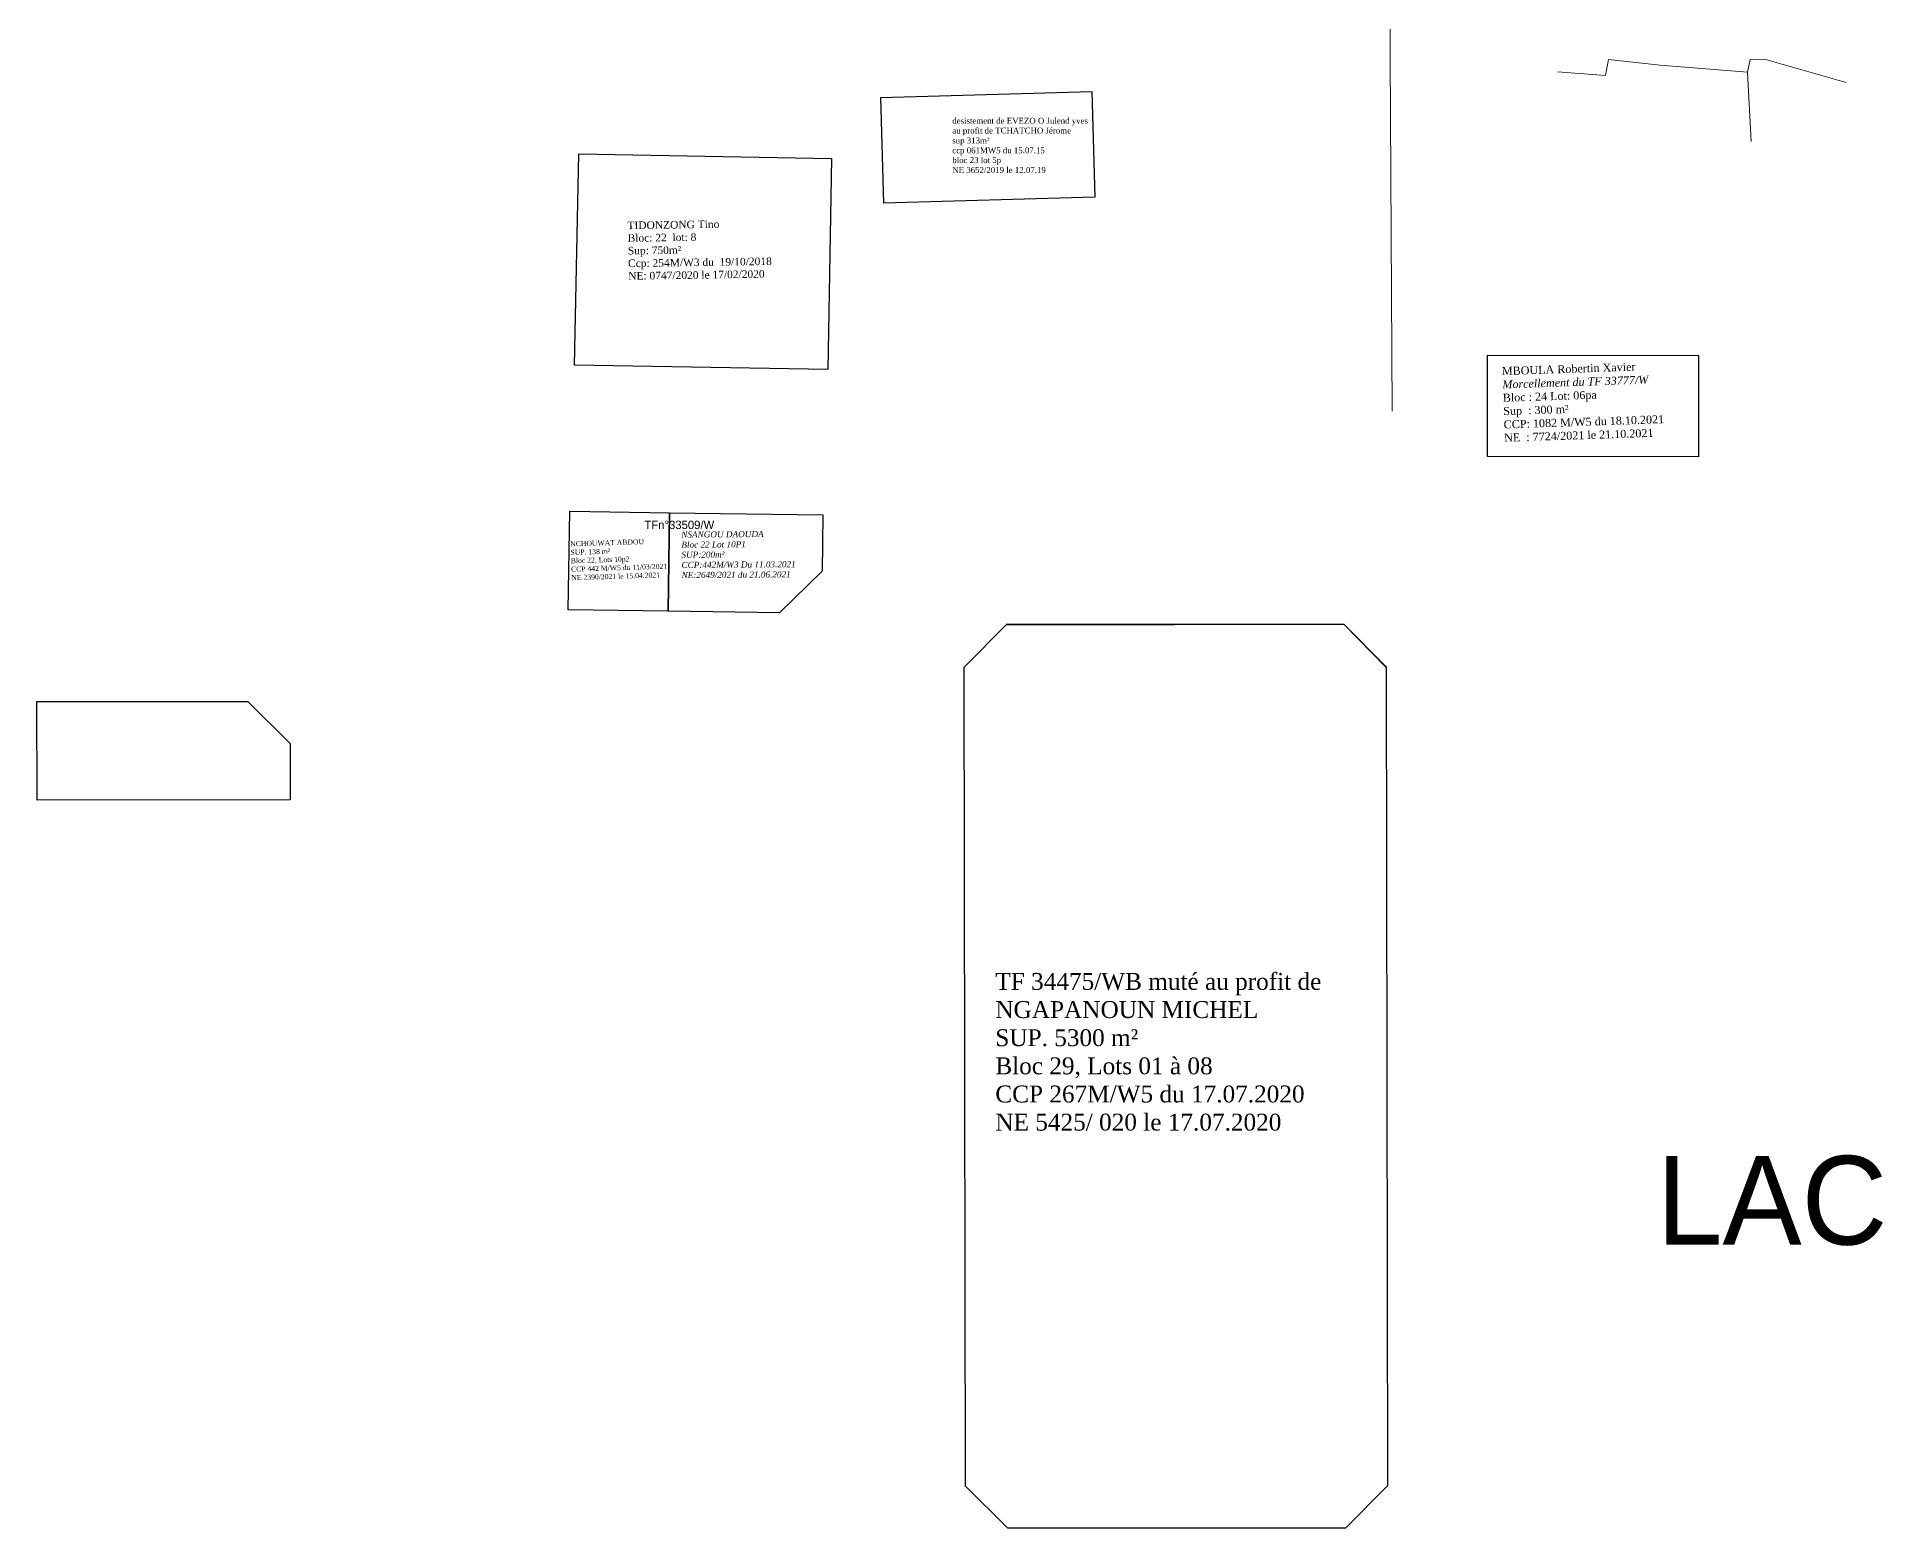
# Model space of a CAD drawing. Header units: millimetres. Extents: x 579832 to 917290, y 449831 to 1452191.
# Drawn here: x 581707 to 581924.3, y 450784.5 to 450961.2 of the extents above; entities that cross this region are included whole.
import ezdxf

# ---------------------------------------------------------------- set-up
doc = ezdxf.new("R2010")
doc.units = ezdxf.units.MM
doc.header["$LTSCALE"] = 10
doc.layers.add('drains_fossés', color=120, linetype='Continuous', lineweight=20)
doc.layers.add('Roads_others', color=24, linetype='Continuous', lineweight=9)
for name, color, linetype in [('end maj 26 02 2021', 7, 'Continuous'), ('MAJ AOUT 2021', 7, 'Continuous'), ('MAJ OCT 2021', 7, 'Continuous')]:
    doc.layers.add(name, color=color, linetype=linetype)
doc.styles.add('Times 1.0', font='times.ttf', dxfattribs={"width": 0.99, "height": 1})

msp = doc.modelspace()

# ---------------------------------------------------------------- linework, layer by layer
at = {"color": 150, "flags": 128}
msp.add_lwpolyline([(581781.93, 450904.79), (581800.12, 450904.53), (581800.02, 450897.85), (581794.95, 450892.92), (581781.76, 450893.12)], close=True, dxfattribs=at)
msp.add_lwpolyline([(581781.93, 450904.79), (581800.12, 450904.53), (581800.02, 450897.85), (581794.95, 450892.92), (581781.76, 450893.12)], close=True, dxfattribs=at)
at = {"layer": 'drains_fossés'}
msp.add_line((581910.09, 450948.74), (581909.64, 450956.95), dxfattribs=at)
msp.add_line((581910.09, 450948.74), (581909.64, 450956.95), dxfattribs=at)
for points in [[(581909.64, 450956.95), (581899.31, 450957.8), (581893.17, 450958.46), (581892.84, 450956.58), (581887.16, 450956.99)], [(581909.64, 450956.95), (581899.31, 450957.8), (581893.17, 450958.46), (581892.84, 450956.58), (581887.16, 450956.99)], [(581921.33, 450955.73), (581911.94, 450958.42), (581909.97, 450958.47), (581909.64, 450956.95)], [(581921.33, 450955.73), (581911.94, 450958.42), (581909.97, 450958.47), (581909.64, 450956.95)]]:
    msp.add_lwpolyline(points, dxfattribs=at)
at = {"layer": 'end maj 26 02 2021', "linetype": 'ByBlock'}
for p, q in [((581821.82, 450891.58), (581861.82, 450891.58)), ((581821.82, 450891.58), (581861.82, 450891.58)), ((581821.82, 450891.58), (581861.82, 450891.58)), ((581821.82, 450891.58), (581861.82, 450891.58)), ((581861.82, 450891.58), (581866.82, 450886.51)), ((581861.82, 450891.58), (581866.82, 450886.51)), ((581861.82, 450891.58), (581866.82, 450886.51)), ((581861.82, 450891.58), (581866.82, 450886.51))]:
    msp.add_line(p, q, dxfattribs=at)
at = {"layer": 'end maj 26 02 2021', "color": 150, "lineweight": -3, "flags": 128}
for points in [[(581831.98, 450954.66), (581832.33, 450942.16), (581807.34, 450941.45), (581806.99, 450953.95)], [(581831.98, 450954.66), (581832.33, 450942.16), (581807.34, 450941.45), (581806.99, 450953.95)], [(581731.97, 450882.43), (581737, 450877.47), (581737.01, 450870.8), (581707.01, 450870.74), (581706.97, 450882.41)], [(581731.97, 450882.43), (581737, 450877.47), (581737.01, 450870.8), (581707.01, 450870.74), (581706.97, 450882.41)]]:
    msp.add_lwpolyline(points, close=True, dxfattribs=at)
at = {"layer": 'end maj 26 02 2021', "color": 150}
msp.add_lwpolyline([(581771.21, 450947.28), (581801.15, 450946.73), (581800.69, 450921.73), (581770.69, 450922.28)], close=True, dxfattribs=at)
msp.add_lwpolyline([(581771.21, 450947.28), (581801.15, 450946.73), (581800.69, 450921.73), (581770.69, 450922.28)], close=True, dxfattribs=at)
at = {"layer": 'end maj 26 02 2021', "color": 3, "lineweight": -3, "flags": 128}
msp.add_lwpolyline([(581821.82, 450891.51), (581861.82, 450891.58), (581866.83, 450886.52), (581867, 450789.52), (581862.01, 450784.52), (581822.01, 450784.51), (581817, 450789.51), (581816.83, 450886.51)], close=True, dxfattribs=at)
msp.add_lwpolyline([(581821.82, 450891.51), (581861.82, 450891.58), (581866.83, 450886.52), (581867, 450789.52), (581862.01, 450784.52), (581822.01, 450784.51), (581817, 450789.51), (581816.83, 450886.51)], close=True, dxfattribs=at)
msp.add_lwpolyline([(581821.82, 450891.51), (581861.82, 450891.58), (581866.83, 450886.52), (581867, 450789.52), (581862.01, 450784.52), (581822.01, 450784.51), (581817, 450789.51), (581816.83, 450886.51)], close=True, dxfattribs=at)
msp.add_lwpolyline([(581821.82, 450891.51), (581861.82, 450891.58), (581866.83, 450886.52), (581867, 450789.52), (581862.01, 450784.52), (581822.01, 450784.51), (581817, 450789.51), (581816.83, 450886.51)], close=True, dxfattribs=at)
at = {"layer": 'MAJ AOUT 2021', "color": 6, "lineweight": -3, "flags": 128}
msp.add_lwpolyline([(581770.12, 450904.96), (581781.93, 450904.79), (581781.76, 450893.12), (581769.95, 450893.3)], close=True, dxfattribs=at)
msp.add_lwpolyline([(581770.12, 450904.96), (581781.93, 450904.79), (581781.76, 450893.12), (581769.95, 450893.3)], close=True, dxfattribs=at)
at = {"layer": 'MAJ OCT 2021', "flags": 128}
msp.add_lwpolyline([(581878.86, 450923.43), (581903.86, 450923.39), (581903.84, 450911.39), (581878.84, 450911.43)], close=True, dxfattribs=at)
msp.add_lwpolyline([(581878.86, 450923.43), (581903.86, 450923.39), (581903.84, 450911.39), (581878.84, 450911.43)], close=True, dxfattribs=at)
msp.add_lwpolyline([(581878.86, 450923.43), (581903.86, 450923.39), (581903.84, 450911.39), (581878.84, 450911.43)], close=True, dxfattribs=at)
msp.add_lwpolyline([(581878.86, 450923.43), (581903.86, 450923.39), (581903.84, 450911.39), (581878.84, 450911.43)], close=True, dxfattribs=at)
at = {"layer": 'Roads_others'}
msp.add_line((581866.99, 451021.68), (581867.54, 450916.8), dxfattribs=at)
msp.add_line((581866.99, 451021.68), (581867.54, 450916.8), dxfattribs=at)

# ---------------------------------------------------------------- texts
at = {"color": 7, "insert": (581783.33, 450902.56), "char_height": 0.72, "width": 37.3366, "attachment_point": 1, "rotation": 0.4086}
msp.add_mtext('\\A1;{\\fTimes New Roman|b0|i1|c0|p18;NSANGOU DAOUDA\\PBloc 22 Lot 10P1\\PSUP:200m²\\PCCP:442M/W3 Du 11.03.2021\\PNE:2649/2021 du 21.06.2021}', dxfattribs=at)
msp.add_mtext('\\A1;{\\fTimes New Roman|b0|i1|c0|p18;NSANGOU DAOUDA\\PBloc 22 Lot 10P1\\PSUP:200m²\\PCCP:442M/W3 Du 11.03.2021\\PNE:2649/2021 du 21.06.2021}', dxfattribs=at)
at = {"layer": 'end maj 26 02 2021', "color": 1, "linetype": 'ByBlock', "ltscale": 0.0014}
msp.add_text('TFn°33509/W', height=1, dxfattribs=at).set_placement((581778.97, 450902.85))
msp.add_text('TFn°33509/W', height=1, dxfattribs=at).set_placement((581778.97, 450902.85))
at = {"layer": 'end maj 26 02 2021', "color": 5, "linetype": 'ByBlock'}
msp.add_text('LAC', height=10.5, dxfattribs=at).set_placement((581898.89, 450818.11))
at = {"layer": 'end maj 26 02 2021', "color": 7, "linetype": 'ByBlock', "lineweight": -3, "ltscale": 0.0014, "insert": (581815.44, 450951.56), "char_height": 0.7, "width": 25.763, "attachment_point": 1, "style": 'Times 1.0'}
msp.add_mtext('\\A1;{\\fTimes New Roman|b0|i0|c186|p18;desistement de EVEZO }O Julend yves{\\fTimes New Roman|b0|i0|c186|p18;\\Pau profit de TCHATCHO Jérome\\Psup 313m²\\Pccp 061MW5 du 15.07.15\\Pbloc 23 lot 5p\\PNE 3652/2019 le 12.07.19}', dxfattribs=at)
msp.add_mtext('\\A1;{\\fTimes New Roman|b0|i0|c186|p18;desistement de EVEZO }O Julend yves{\\fTimes New Roman|b0|i0|c186|p18;\\Pau profit de TCHATCHO Jérome\\Psup 313m²\\Pccp 061MW5 du 15.07.15\\Pbloc 23 lot 5p\\PNE 3652/2019 le 12.07.19}', dxfattribs=at)
at = {"layer": 'end maj 26 02 2021', "insert": (581776.95, 450939.26), "char_height": 0.898, "attachment_point": 1, "rotation": 0.8754}
msp.add_mtext_dynamic_manual_height_columns('{\\fTimes New Roman|b0|i0|c0|p18;TIDONZONG Tino\\PBloc: 22  lot: 8\\PSup: 750m²\\PCcp: 254M/W3 du  19/10/2018\\PNE: 0747/2020 le 17/02/2020}', width=75.2173, gutter_width=12.5, heights=[34.13], dxfattribs=at)
msp.add_mtext_dynamic_manual_height_columns('{\\fTimes New Roman|b0|i0|c0|p18;TIDONZONG Tino\\PBloc: 22  lot: 8\\PSup: 750m²\\PCcp: 254M/W3 du  19/10/2018\\PNE: 0747/2020 le 17/02/2020}', width=75.2173, gutter_width=12.5, heights=[34.13], dxfattribs=at)
at = {"layer": 'end maj 26 02 2021', "color": 150, "linetype": 'ByBlock', "lineweight": -3, "ltscale": 0.0014, "insert": (581770.17, 450901.39), "char_height": 0.6, "width": 40.3163, "attachment_point": 1, "rotation": 1.8461, "style": 'Times 1.0'}
msp.add_mtext('{\\C256;NCHOUWAT ABDOU\\P\\fTimes New Roman|b0|i0|c186|p18;SUP. \\fTimes New Roman|b0|i0|c0|p18;138\\fTimes New Roman|b0|i0|c186|p18; m²\\PBloc \\fTimes New Roman|b0|i0|c0|p18;22\\fTimes New Roman|b0|i0|c186|p18;, Lots \\fTimes New Roman|b0|i0|c0|p18;10p2\\P\\fTimes New Roman|b0|i0|c186|p18;CCP \\fTimes New Roman|b0|i0|c0|p18;442 M\\fTimes New Roman|b0|i0|c186|p18;/W\\fTimes New Roman|b0|i0|c0|p18;5\\fTimes New Roman|b0|i0|c186|p18; du \\fTimes New Roman|b0|i0|c0|p18;11/03/2021\\P\\fTimes New Roman|b0|i0|c186|p18;NE \\fTimes New Roman|b0|i0|c0|p18;2390\\fTimes New Roman|b0|i0|c186|p18;/\\fTimes New Roman|b0|i0|c0|p18;2\\fTimes New Roman|b0|i0|c186|p18;021 le \\fTimes New Roman|b0|i0|c0|p18;15.04.2021}', dxfattribs=at)
msp.add_mtext('{\\C256;NCHOUWAT ABDOU\\P\\fTimes New Roman|b0|i0|c186|p18;SUP. \\fTimes New Roman|b0|i0|c0|p18;138\\fTimes New Roman|b0|i0|c186|p18; m²\\PBloc \\fTimes New Roman|b0|i0|c0|p18;22\\fTimes New Roman|b0|i0|c186|p18;, Lots \\fTimes New Roman|b0|i0|c0|p18;10p2\\P\\fTimes New Roman|b0|i0|c186|p18;CCP \\fTimes New Roman|b0|i0|c0|p18;442 M\\fTimes New Roman|b0|i0|c186|p18;/W\\fTimes New Roman|b0|i0|c0|p18;5\\fTimes New Roman|b0|i0|c186|p18; du \\fTimes New Roman|b0|i0|c0|p18;11/03/2021\\P\\fTimes New Roman|b0|i0|c186|p18;NE \\fTimes New Roman|b0|i0|c0|p18;2390\\fTimes New Roman|b0|i0|c186|p18;/\\fTimes New Roman|b0|i0|c0|p18;2\\fTimes New Roman|b0|i0|c186|p18;021 le \\fTimes New Roman|b0|i0|c0|p18;15.04.2021}', dxfattribs=at)
at = {"layer": 'end maj 26 02 2021', "color": 150, "linetype": 'ByBlock', "lineweight": -3, "ltscale": 0.0014, "insert": (581820.54, 450850.28), "char_height": 2, "width": 169.763, "attachment_point": 1, "style": 'Times 1.0'}
msp.add_mtext('{\\C1;TF 34475/WB muté au profit de\\P\\C256;NGAPANOUN MICHEL\\PSUP. 5300 m²\\PBloc 29, Lots 01 à 08\\PCCP 267M/W5 du 17.07.2020\\PNE 5425/ 020 le 17.07.2020}', dxfattribs=at)
msp.add_mtext('{\\C1;TF 34475/WB muté au profit de\\P\\C256;NGAPANOUN MICHEL\\PSUP. 5300 m²\\PBloc 29, Lots 01 à 08\\PCCP 267M/W5 du 17.07.2020\\PNE 5425/ 020 le 17.07.2020}', dxfattribs=at)
at = {"layer": 'MAJ OCT 2021', "insert": (581880.54, 450922.03), "char_height": 0.9482, "width": 18.4, "attachment_point": 1, "rotation": 1.9152}
msp.add_mtext('{\\fTimes New Roman|b0|i0|c0|p18;MBOULA Robertin Xavier \\P\\fTimes New Roman|b0|i1|c0|p18;\\C1;Morcellement du TF 33777/W\\P\\fTimes New Roman|b0|i0|c0|p18;\\C256;Bloc : 24 Lot: 06pa\\PSup  : 300 m²\\PCCP: 1082 M/W5 du 18.10.2021\\PNE  : 7724/2021 le 21.10.2021}', dxfattribs=at)
msp.add_mtext('{\\fTimes New Roman|b0|i0|c0|p18;MBOULA Robertin Xavier \\P\\fTimes New Roman|b0|i1|c0|p18;\\C1;Morcellement du TF 33777/W\\P\\fTimes New Roman|b0|i0|c0|p18;\\C256;Bloc : 24 Lot: 06pa\\PSup  : 300 m²\\PCCP: 1082 M/W5 du 18.10.2021\\PNE  : 7724/2021 le 21.10.2021}', dxfattribs=at)
msp.add_mtext('{\\fTimes New Roman|b0|i0|c0|p18;MBOULA Robertin Xavier \\P\\fTimes New Roman|b0|i1|c0|p18;\\C1;Morcellement du TF 33777/W\\P\\fTimes New Roman|b0|i0|c0|p18;\\C256;Bloc : 24 Lot: 06pa\\PSup  : 300 m²\\PCCP: 1082 M/W5 du 18.10.2021\\PNE  : 7724/2021 le 21.10.2021}', dxfattribs=at)
msp.add_mtext('{\\fTimes New Roman|b0|i0|c0|p18;MBOULA Robertin Xavier \\P\\fTimes New Roman|b0|i1|c0|p18;\\C1;Morcellement du TF 33777/W\\P\\fTimes New Roman|b0|i0|c0|p18;\\C256;Bloc : 24 Lot: 06pa\\PSup  : 300 m²\\PCCP: 1082 M/W5 du 18.10.2021\\PNE  : 7724/2021 le 21.10.2021}', dxfattribs=at)

doc.saveas('drawing.dxf')
